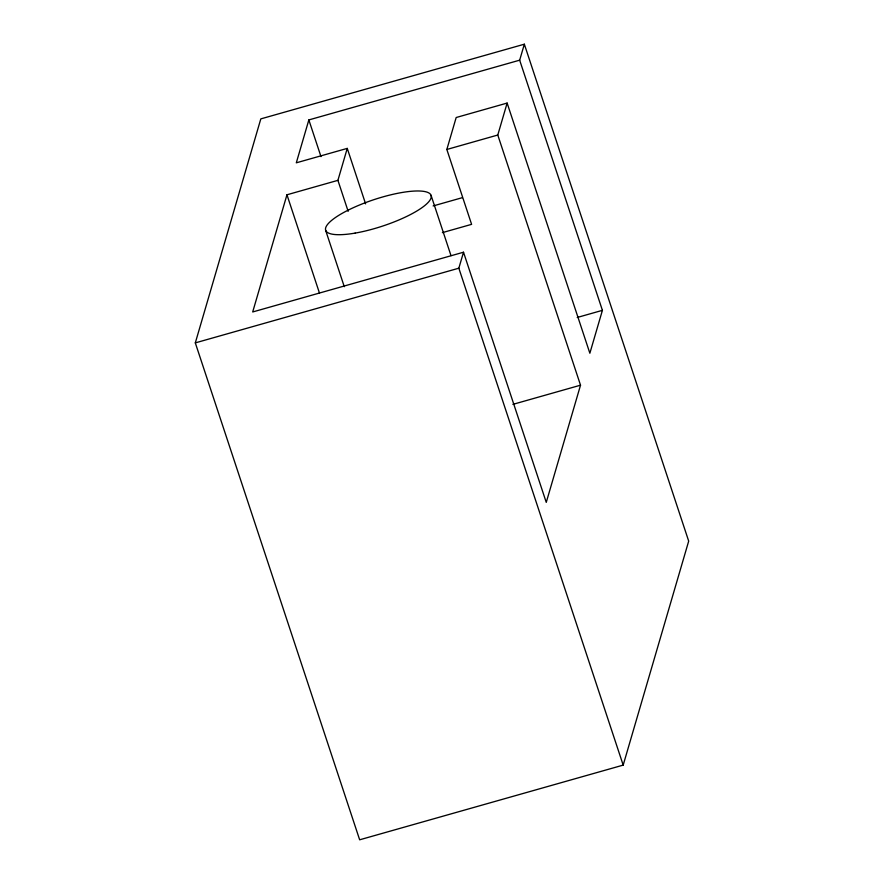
<?xml version="1.0" encoding="UTF-8"?>
<svg xmlns="http://www.w3.org/2000/svg" width="884" height="884" viewBox="0 0 884 884"><rect width="100%" height="100%" fill="white"/><g stroke="black" fill="none" stroke-linecap="round" stroke-linejoin="round"><path stroke-width="1.33" d="M195.309 342.882L260.813 118.887L524.345 44.2L688.691 541.118L623.187 765.113L359.655 839.8L195.309 342.882L458.84 268.195L463.514 252.216L252.691 311.964L286.957 194.789L337.909 180.347L347.257 148.39L296.306 162.822L308.847 119.926L519.67 60.178L524.345 44.2M442.376 232.636L471.603 224.348L446.84 149.473L456.177 117.517L507.129 103.074L589.86 353.235L602.413 310.339L519.67 60.178M463.514 252.216L546.257 502.377L580.523 385.192L497.78 135.031L507.129 103.074M446.84 149.473L497.78 135.031M433.127 205.95L462.343 197.662M577.219 317.478L602.413 310.339M512.897 404.364L580.523 385.192M458.84 268.195L623.187 765.113M431.072 195.364L451.006 255.642M347.257 148.39L365.611 203.895M337.909 180.347L348.152 211.331M308.847 119.926L320.98 156.601M325.632 230.326L344.274 286.681M286.957 194.789L319.444 293.013M355.103 233.111A55.537 13.912 -18.3 0 0 431.138 195.596A55.537 13.912 -18.3 0 0 348.815 209.828A55.537 13.912 -18.3 0 0 355.103 233.111"/></g></svg>
